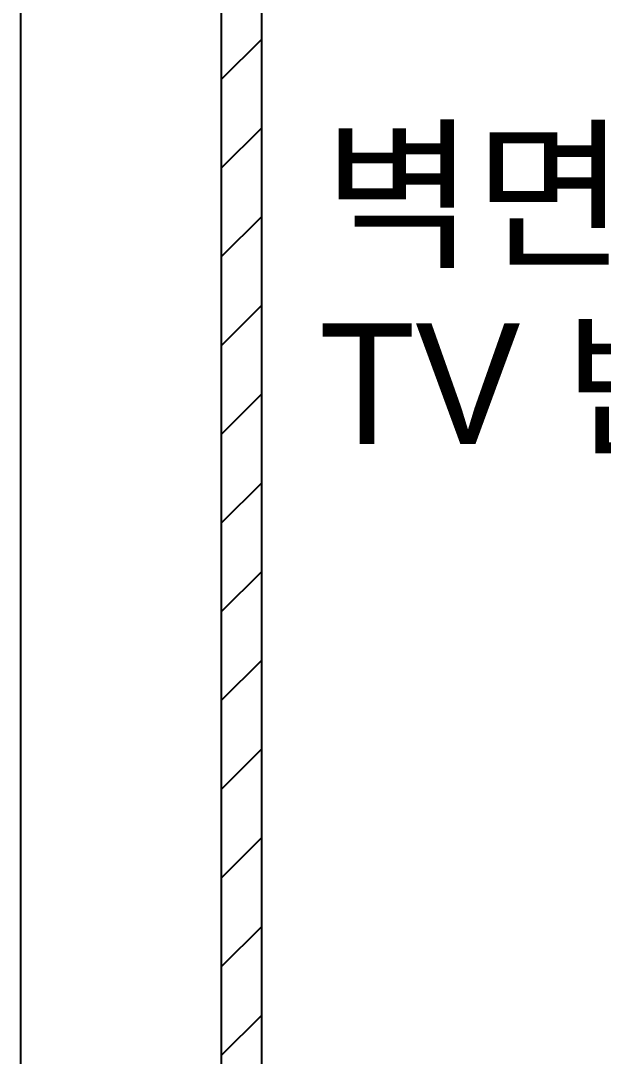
# Model space of a CAD drawing. Header units: inches. Extents: x -4181 to 116552, y 25636 to 44656.
# Drawn here: x 17247 to 17827, y 36185 to 37216 of the extents above; entities that cross this region are included whole.
import ezdxf

# ---------------------------------------------------------------- set-up
doc = ezdxf.new("R2010")
doc.units = ezdxf.units.IN
doc.header["$LTSCALE"] = 50
doc.header["$MEASUREMENT"] = 0
for name, color, linetype in [('0-ELC TEXT', 7, 'Continuous'), ('02-wal', 2, 'Continuous'), ('03-WAL NEW', 3, 'Continuous'), ('6fur', 6, 'Continuous')]:
    doc.layers.add(name, color=color, linetype=linetype)
doc.styles.add('코레일둥고', font='Korail_Round_Gothic_Medium.ttf')

# ---------------------------------------------------------------- blocks, each defined once
blk = doc.blocks.new('asfsd')
at = {"layer": '03-WAL NEW'}
h = blk.add_hatch(dxfattribs=at)
h.set_pattern_fill('ANSI31', color=256, scale=500)
h.paths.add_polyline_path([(18156, 40221.5), (18115.6, 40213.7), (18115.6, 40129.2), (17915.6, 40128.7), (17915.6, 40089.2), (18115.6, 40089.2), (18155.6, 40089.2)])
h.paths.add_polyline_path([(18155.6, 39319.2), (18015.6, 39319.2), (17915.6, 39318.9), (17915.6, 39257.4), (18115.6, 39257.4), (18115.6, 35287.4), (18155.6, 35287.4)])
at = {"layer": '02-wal'}
for p, q in [((18115.6, 35287.4), (18115.6, 39257.4)), ((17915.6, 35487.4), (17915.6, 39057.4))]:
    blk.add_line(p, q, dxfattribs=at)
at = {"layer": '03-WAL NEW'}
blk.add_lwpolyline([(18115.6, 35287.4), (18155.6, 35287.4), (18155.6, 39319.2)], dxfattribs=at)

msp = doc.modelspace()

# ---------------------------------------------------------------- block references
at = {"layer": '6fur'}
msp.add_blockref('asfsd', (-668.2, -291.7), dxfattribs=at)

# ---------------------------------------------------------------- texts
at = {"layer": '0-ELC TEXT', "style": '코레일둥고'}
for s, p in [('벽면 도배', (17548.7, 36982.6)), ('TV 반매립 X', (17544.4, 36794.7))]:
    msp.add_text(s, height=120, dxfattribs=at).set_placement(p)

doc.saveas('drawing.dxf')
